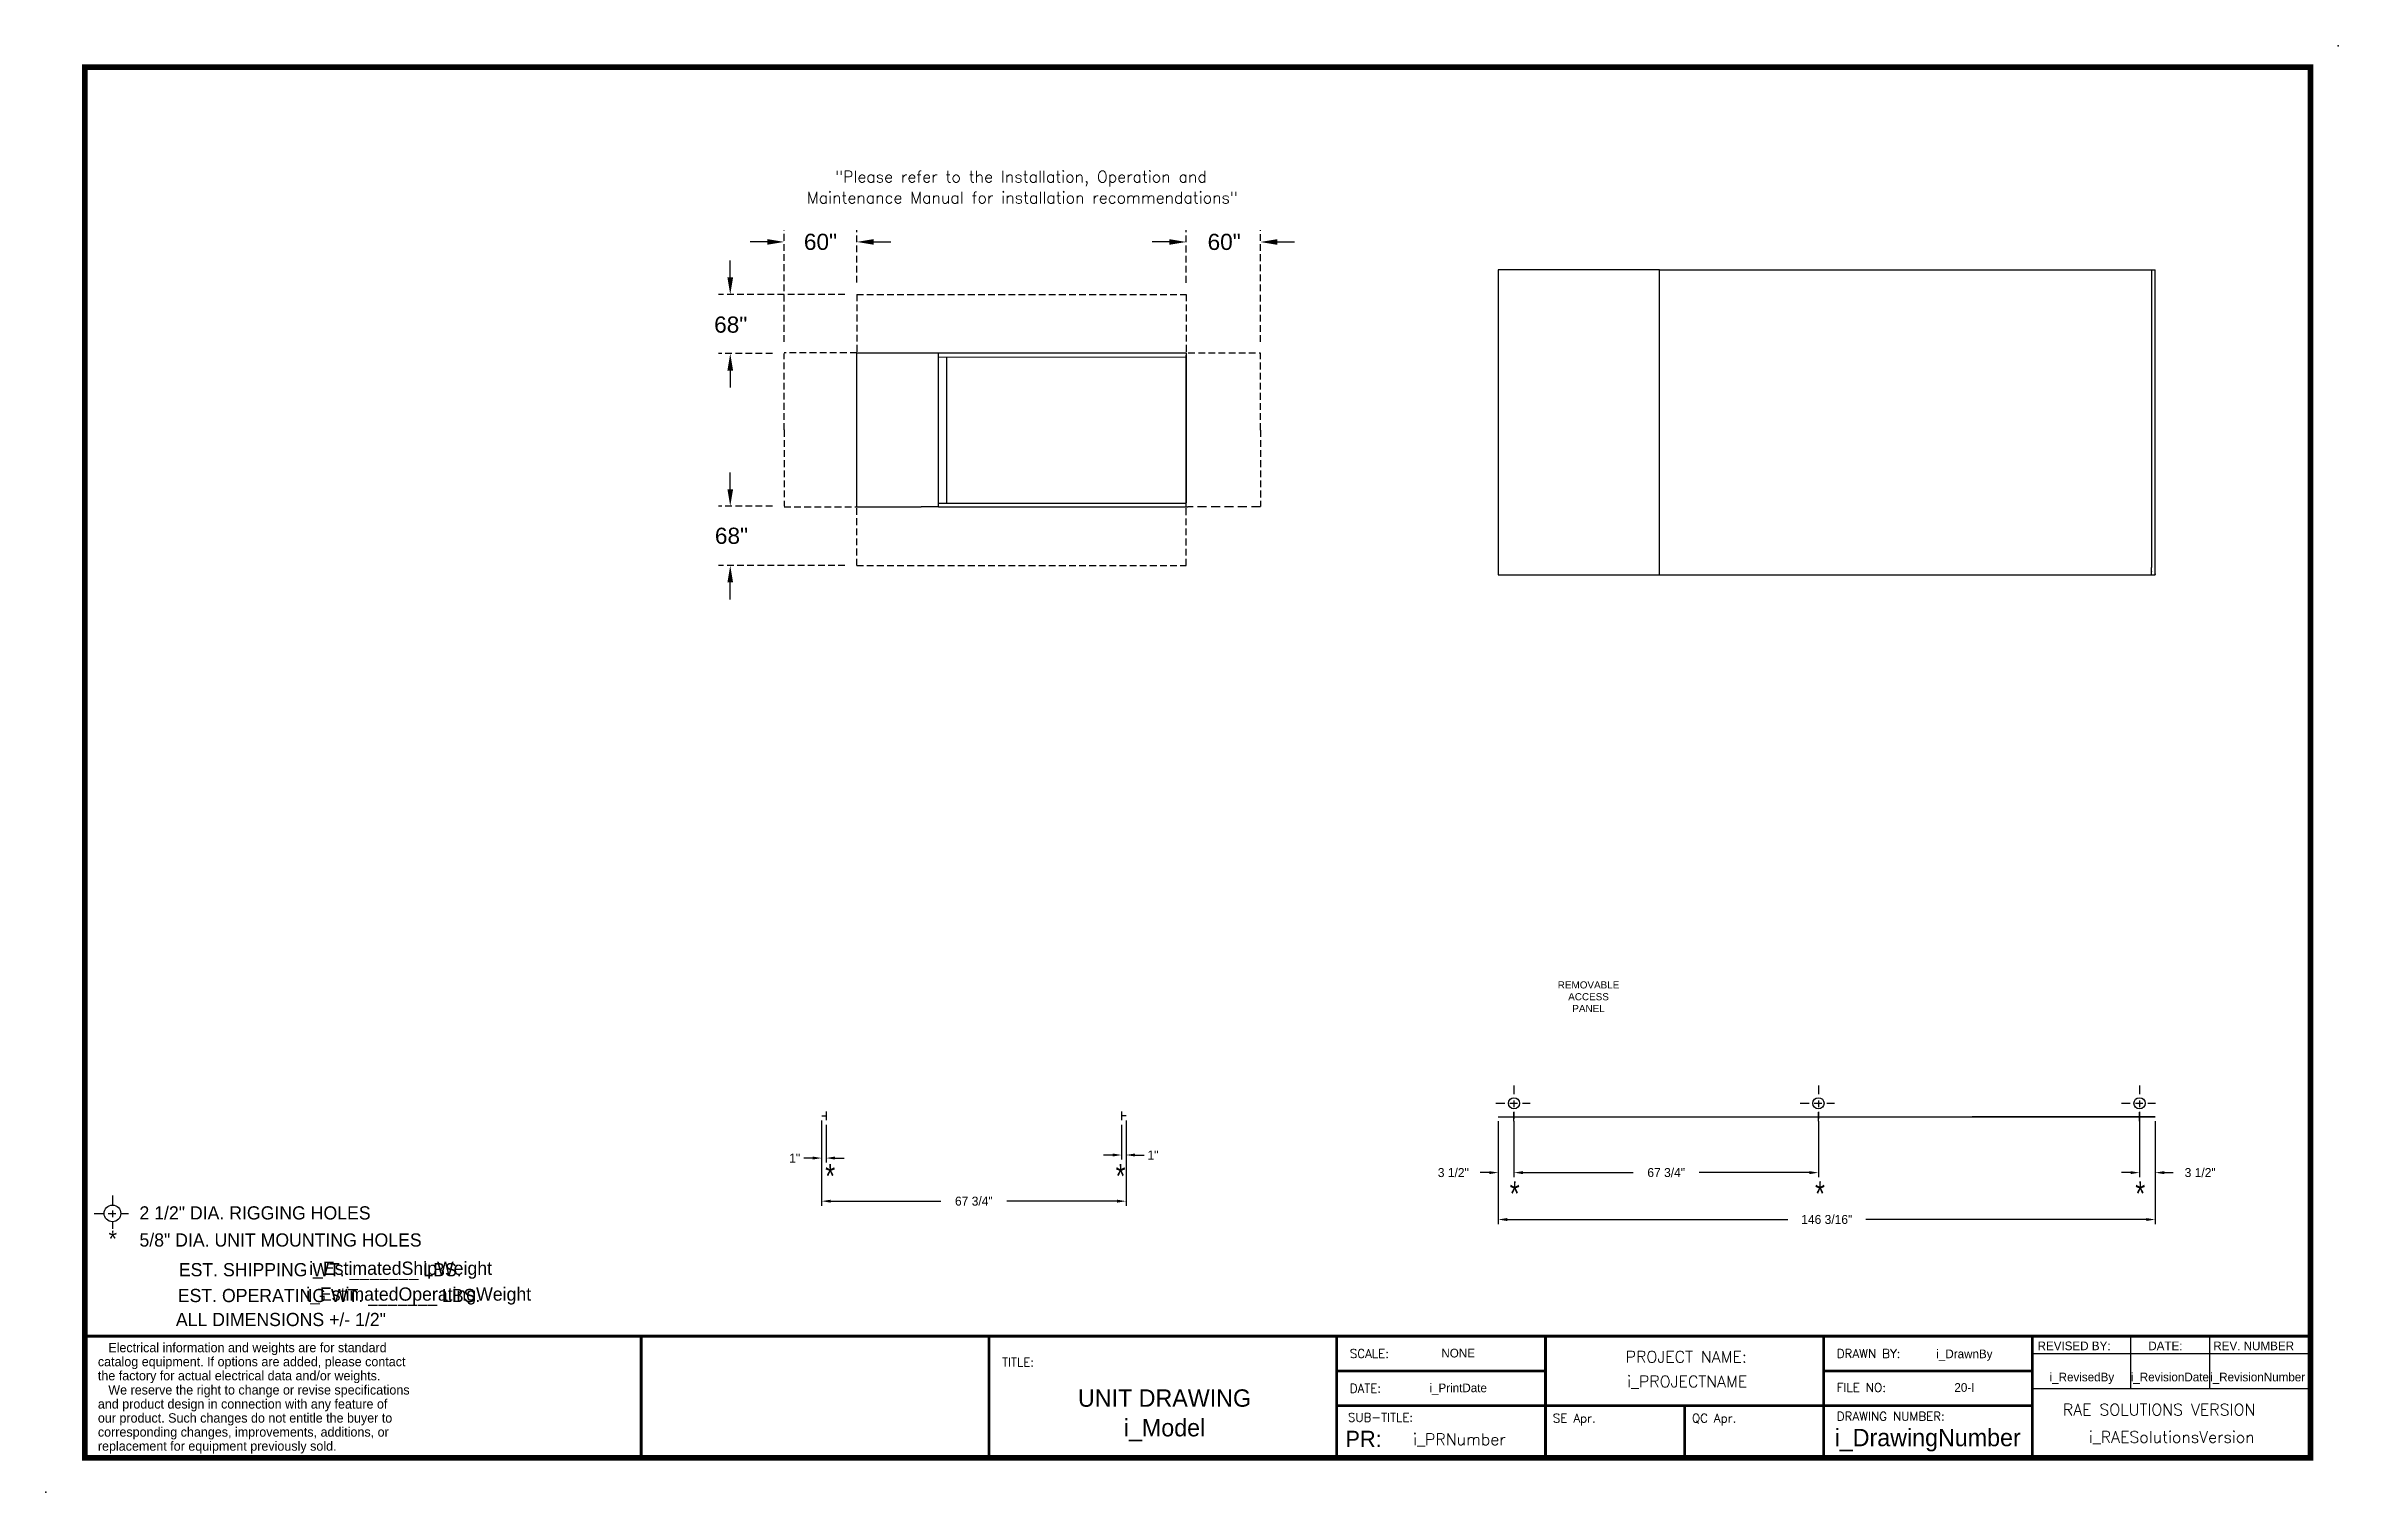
# Model space of a CAD drawing. Extents: x -109 to 401, y -156 to 166.
import ezdxf
from ezdxf.enums import TextEntityAlignment as Align

# ---------------------------------------------------------------- set-up
doc = ezdxf.new("R2010")
doc.units = 0
doc.header["$MEASUREMENT"] = 0
doc.linetypes.add('DASHED', pattern=[0.75, 0.5, -0.25])
doc.layers.get('0').update_dxf_attribs({"linetype": 'CONTINUOUS'})
doc.styles.add('dimentions', font='ARIAL.TTF')
doc.styles.add('SIMPLEX', font='SIMPLEX')
doc.styles.add('SLDTEXTSTYLE0', font='ARIAL.TTF', dxfattribs={"width": 0.75})
doc.dimstyles.new('SLDDIMSTYLE0', dxfattribs={"dimtxt": 2, "dimasz": 2, "dimexe": 1, "dimexo": 1, "dimgap": 1, "dimtad": 0, "dimtih": 1, "dimtoh": 1, "dimdec": 4, "dimzin": 12, "dimdsep": 46, "dimlunit": 5, "dimtxsty": 'STANDARD', "dimcen": 0.09, "dimclrd": 1, "dimclre": 1, "dimclrt": 1, "dimadec": 0, "dimazin": 0, "dimtfac": 1, "dimtdec": 4, "dimtofl": 0, "dimtmove": 0, "dimatfit": 0, "dimfxl": 1, "dimfrac": 2, "dimtolj": 1, "dimtzin": 12, "dimarcsym": 0})

# ---------------------------------------------------------------- blocks, each defined once
blk = doc.blocks.new('*D15')
at = {"lineweight": -2}
for p, q in [((214.51, -73.32), (214.51, -96.2)), ((360.72, -73.32), (360.72, -96.2)), ((216.51, -95.2), (278.95, -95.2)), ((358.72, -95.2), (296.28, -95.2))]:
    blk.add_line(p, q, dxfattribs=at)
for points in [[(216.51, -94.87), (216.51, -95.54), (214.51, -95.2)], [(358.72, -94.87), (358.72, -95.54), (360.72, -95.2)]]:
    blk.add_solid(points)
at = {"insert": (287.62, -95.2), "char_height": 2, "attachment_point": 5}
blk.add_mtext('\\A1;146 3/16"', dxfattribs=at)
blk = doc.blocks.new('*D16')
at = {"lineweight": -2}
for p, q in [((63.93, -73.12), (63.93, -92.12)), ((131.67, -73.12), (131.67, -92.12)), ((65.93, -91.12), (90.47, -91.12)), ((129.67, -91.12), (105.13, -91.12))]:
    blk.add_line(p, q, dxfattribs=at)
for points in [[(65.93, -90.79), (65.93, -91.45), (63.93, -91.12)], [(129.67, -90.79), (129.67, -91.45), (131.67, -91.12)]]:
    blk.add_solid(points)
at = {"insert": (97.8, -91.12), "char_height": 2, "attachment_point": 5}
blk.add_mtext('\\A1;67 3/4"', dxfattribs=at)
blk = doc.blocks.new('*D17')
at = {"lineweight": -2}
for p, q in [((63.93, -73.12), (63.93, -82.52)), ((64.93, -74.12), (64.93, -82.52)), ((61.93, -81.52), (59.93, -81.52)), ((66.93, -81.52), (68.93, -81.52))]:
    blk.add_line(p, q, dxfattribs=at)
for points in [[(61.93, -81.18), (61.93, -81.85), (63.93, -81.52)], [(66.93, -81.18), (66.93, -81.85), (64.93, -81.52)]]:
    blk.add_solid(points)
at = {"insert": (57.93, -81.52), "char_height": 2, "attachment_point": 5}
blk.add_mtext('\\A1;1"', dxfattribs=at)
blk = doc.blocks.new('*D18')
at = {"lineweight": -2}
for p, q in [((130.67, -74.12), (130.67, -81.84)), ((131.67, -73.12), (131.67, -81.84)), ((128.67, -80.84), (126.67, -80.84)), ((133.67, -80.84), (135.67, -80.84))]:
    blk.add_line(p, q, dxfattribs=at)
for points in [[(128.67, -80.5), (128.67, -81.17), (130.67, -80.84)], [(133.67, -80.5), (133.67, -81.17), (131.67, -80.84)]]:
    blk.add_solid(points)
at = {"insert": (137.67, -80.84), "char_height": 2, "attachment_point": 5}
blk.add_mtext('\\A1;1"', dxfattribs=at)
blk = doc.blocks.new('*D20')
at = {"lineweight": -2}
for p, q in [((63.93, -73.12), (63.93, -82.52)), ((64.93, -74.12), (64.93, -82.52)), ((61.93, -81.52), (59.93, -81.52)), ((66.93, -81.52), (68.93, -81.52))]:
    blk.add_line(p, q, dxfattribs=at)
for points in [[(61.93, -81.18), (61.93, -81.85), (63.93, -81.52)], [(66.93, -81.18), (66.93, -81.85), (64.93, -81.52)]]:
    blk.add_solid(points)
at = {"insert": (57.93, -81.52), "char_height": 2, "attachment_point": 5}
blk.add_mtext('\\A1;1"', dxfattribs=at)
blk = doc.blocks.new('*D21')
at = {"lineweight": -2}
for p, q in [((130.67, -74.12), (130.67, -81.84)), ((131.67, -73.12), (131.67, -81.84)), ((128.67, -80.84), (126.67, -80.84)), ((133.67, -80.84), (135.67, -80.84))]:
    blk.add_line(p, q, dxfattribs=at)
for points in [[(128.67, -80.5), (128.67, -81.17), (130.67, -80.84)], [(133.67, -80.5), (133.67, -81.17), (131.67, -80.84)]]:
    blk.add_solid(points)
at = {"insert": (137.67, -80.84), "char_height": 2, "attachment_point": 5}
blk.add_mtext('\\A1;1"', dxfattribs=at)
blk = doc.blocks.new('*D28')
at = {"lineweight": -2}
for p, q in [((214.51, -73.32), (214.51, -85.76)), ((218.01, -74.32), (218.01, -85.76)), ((212.51, -84.76), (210.51, -84.76)), ((220.01, -84.76), (222.01, -84.76))]:
    blk.add_line(p, q, dxfattribs=at)
for points in [[(212.51, -84.43), (212.51, -85.1), (214.51, -84.76)], [(220.01, -84.43), (220.01, -85.1), (218.01, -84.76)]]:
    blk.add_solid(points)
at = {"insert": (204.51, -84.76), "char_height": 2, "attachment_point": 5}
blk.add_mtext('\\A1;3 1/2"', dxfattribs=at)
blk = doc.blocks.new('*D29')
at = {"lineweight": -2}
for p, q in [((218.01, -73.32), (218.01, -85.76)), ((285.76, -73.32), (285.76, -85.76)), ((220.01, -84.76), (244.55, -84.76)), ((283.76, -84.76), (259.22, -84.76))]:
    blk.add_line(p, q, dxfattribs=at)
for points in [[(220.01, -84.43), (220.01, -85.1), (218.01, -84.76)], [(283.76, -84.43), (283.76, -85.1), (285.76, -84.76)]]:
    blk.add_solid(points)
at = {"insert": (251.89, -84.76), "char_height": 2, "attachment_point": 5}
blk.add_mtext('\\A1;67 3/4"', dxfattribs=at)
blk = doc.blocks.new('*D30')
at = {"lineweight": -2}
for p, q in [((357.22, -73.32), (357.22, -85.76)), ((360.72, -73.32), (360.72, -85.76)), ((355.22, -84.76), (353.22, -84.76)), ((362.72, -84.76), (364.72, -84.76))]:
    blk.add_line(p, q, dxfattribs=at)
for points in [[(355.22, -84.43), (355.22, -85.1), (357.22, -84.76)], [(362.72, -84.43), (362.72, -85.1), (360.72, -84.76)]]:
    blk.add_solid(points)
at = {"insert": (370.72, -84.76), "char_height": 2, "attachment_point": 5}
blk.add_mtext('\\A1;3 1/2"', dxfattribs=at)

msp = doc.modelspace()

# ---------------------------------------------------------------- linework, layer by layer
at = {"lineweight": 30}
for p, q in [((51.82121, 122.4442), (48.04121, 122.4442)), ((75.52335, 122.4442), (79.30335, 122.4442)), ((43.58939, 114.5392), (43.58939, 118.3192)), ((141.2788, 122.42903), (137.4988, 122.42903)), ((165.3657, 122.42903), (169.1457, 122.42903)), ((250.38648, 116.21347), (360.72086, 116.21347)), ((360.72086, 48.34047), (360.72086, 116.21347)), ((89.91934, 97.72051), (145.08965, 97.72051)), ((43.58939, 93.80451), (43.58939, 90.02451)), ((89.91934, 96.83567), (145.08965, 96.81004)), ((43.58939, 67.36452), (43.58939, 71.14452)), ((89.91934, 64.30257), (145.09016, 64.30257)), ((89.91934, 63.44851), (145.44356, 63.44851)), ((43.58939, 42.84983), (43.58939, 46.62983)), ((250.38648, 48.34047), (360.72086, 48.34047)), ((218.01248, -65.36889), (218.01248, -67.32094)), ((285.76248, -65.36889), (285.76248, -67.32094)), ((357.22168, -65.36889), (357.22168, -67.32094)), ((213.96814, -69.32445), (215.94782, -69.32445)), ((217.08997, -69.32445), (218.75927, -69.32445)), ((218.01248, -68.69176), (218.01248, -70.16803)), ((218.01248, -71.2225), (218.01248, -72.76194)), ((219.90142, -69.32445), (221.59276, -69.32445)), ((281.71814, -69.32445), (283.69782, -69.32445)), ((284.83997, -69.32445), (286.50927, -69.32445)), ((285.76248, -68.69176), (285.76248, -70.16803)), ((285.76248, -71.2225), (285.76248, -72.76194)), ((287.65142, -69.32445), (289.34276, -69.32445)), ((353.17734, -69.32445), (355.15702, -69.32445)), ((356.29917, -69.32445), (357.96847, -69.32445)), ((357.22168, -68.69176), (357.22168, -70.16803)), ((357.22168, -71.2225), (357.22168, -72.76194)), ((359.11062, -69.32445), (360.80196, -69.32445)), ((-93.90628, -89.8855), (-93.90628, -91.83755)), ((-97.95061, -93.84106), (-95.97093, -93.84106)), ((-94.82878, -93.84106), (-93.15949, -93.84106)), ((-93.90628, -93.20837), (-93.90628, -94.68464)), ((-93.90628, -95.73911), (-93.90628, -97.27855)), ((-92.01733, -93.84106), (-90.326, -93.84106)), ((23.77155, -148.26728), (23.77155, -121.17728)), ((101.17155, -148.26728), (101.17155, -121.17728)), ((178.57155, -121.17728), (333.37155, -121.17728)), ((178.57155, -148.26728), (178.57155, -121.17728)), ((225.01155, -121.17728), (225.01155, -148.26728)), ((286.93155, -121.17728), (286.93155, -136.65728)), ((333.37155, -121.17728), (333.37155, -148.26728)), ((333.37155, -121.17728), (395.29155, -121.17728)), ((333.37155, -121.17728), (333.37155, -125.04728)), ((355.21951, -121.17728), (355.21951, -132.78728)), ((372.81468, -121.17728), (372.81468, -132.78728)), ((333.37155, -125.04728), (395.29155, -125.04728)), ((225.01155, -128.91728), (178.57155, -128.91728)), ((286.93155, -128.91728), (333.37155, -128.91728)), ((286.93155, -136.65728), (286.93155, -128.91728)), ((333.37155, -136.65728), (178.57155, -136.65728)), ((255.97155, -136.65728), (255.97155, -148.26728)), ((286.93155, -136.65728), (286.93155, -148.26728)), ((333.37155, -132.78728), (395.29155, -132.78728))]:
    msp.add_line(p, q, dxfattribs=at)
at = {"linetype": 'DASHED', "lineweight": 30, "ltscale": 3}
for p, q in [((55.60121, 100.20951), (55.60121, 125.0692)), ((71.74335, 113.3842), (71.74335, 125.0692)), ((145.0588, 113.36903), (145.0588, 125.05403)), ((161.5857, 100.19434), (161.5857, 125.05403)), ((69.11835, 110.7592), (40.96439, 110.7592)), ((71.73321, 110.7592), (71.73321, 97.58451)), ((71.74335, 110.7592), (145.0588, 110.7592)), ((145.0588, 110.7592), (145.0588, 97.56934)), ((52.97621, 97.58451), (40.96439, 97.58451)), ((55.60121, 80.58451), (55.60121, 97.58451)), ((71.75935, 97.72051), (55.61721, 97.72051)), ((145.51778, 97.7269), (161.5857, 97.7269)), ((161.5857, 80.56934), (161.5857, 97.68489)), ((55.60121, 80.58451), (55.60121, 63.58452)), ((161.5857, 80.56934), (161.5857, 63.56935)), ((52.97621, 63.58452), (40.96439, 63.58452)), ((55.56921, 63.44851), (71.71134, 63.44851)), ((71.74335, 50.40983), (71.74335, 63.58452)), ((145.0588, 50.39466), (145.0588, 63.56935)), ((69.11835, 50.40983), (40.96439, 50.40983)), ((71.74335, 50.40983), (145.0588, 50.40983))]:
    msp.add_line(p, q, dxfattribs=at)
at = {"linetype": 'Continuous', "lineweight": 30}
for p, q in [((214.51348, 116.21347), (214.51348, 48.34047)), ((226.94998, 116.21347), (214.51348, 116.21347)), ((250.38648, 116.21347), (226.94998, 116.21347)), ((250.38648, 48.34047), (250.38648, 116.21347)), ((359.91488, 116.21347), (359.91488, 50.02327)), ((359.91488, 114.51927), (359.91488, 114.47047)), ((359.91488, 114.47047), (359.91488, 114.47047)), ((71.71134, 97.72051), (71.71134, 63.44851)), ((71.71134, 97.72051), (71.74335, 97.72051)), ((71.74335, 97.72051), (86.07534, 97.72051)), ((71.74335, 97.72051), (71.74335, 97.68851)), ((86.07534, 97.72051), (89.91934, 97.72051)), ((89.91934, 63.44851), (89.91934, 97.72051)), ((145.0588, 63.44851), (145.0588, 97.23284)), ((145.08965, 97.72051), (145.08965, 96.83463)), ((145.09016, 63.44851), (145.09016, 97.23284)), ((91.77296, 64.32865), (91.77296, 96.81004)), ((145.08965, 96.83463), (145.08965, 96.81004)), ((145.08965, 96.81004), (145.08965, 64.32865)), ((145.08965, 96.81004), (145.08965, 96.81004)), ((71.74335, 63.44851), (86.07534, 63.44851)), ((89.91934, 63.44851), (86.07534, 63.44851)), ((360.72168, 48.44507), (360.72168, 55.27647)), ((214.51348, 48.34047), (250.38648, 48.34047)), ((359.91488, 50.02327), (359.91488, 49.97447)), ((359.91488, 50.02327), (359.91488, 50.02327)), ((359.91488, 49.13457), (359.91488, 49.97447)), ((359.91488, 49.18437), (359.91588, 49.18437)), ((359.91488, 49.13457), (359.91488, 49.08577)), ((359.91488, 49.08577), (359.91488, 49.08477)), ((359.91488, 48.34047), (359.91488, 49.08477)), ((359.92758, 48.44407), (359.92958, 48.44407)), ((214.51248, -72.32445), (343.61708, -72.32445)), ((343.61708, -72.32445), (360.72168, -72.32445))]:
    msp.add_line(p, q, dxfattribs=at)
at = {"linetype": 'DASHED', "lineweight": 30, "ltscale": 4}
msp.add_line((161.5857, 63.45338), (145.44356, 63.45338), dxfattribs=at)
for p, q in [((64.93454, -71.11667), (64.93454, -73.11667)), ((64.93454, -71.11667), (64.93454, -73.11667)), ((130.66544, -71.11667), (130.66544, -73.11667)), ((130.66544, -71.11667), (130.66544, -73.11667)), ((218.01248, -73.32445), (218.01248, -71.32445)), ((285.76248, -73.32445), (285.76248, -71.32445)), ((357.22168, -73.32445), (357.22168, -71.32445)), ((63.93454, -72.11667), (64.93454, -72.11667)), ((63.93454, -72.11667), (64.93454, -72.11667)), ((131.66544, -72.11667), (130.66544, -72.11667)), ((131.66544, -72.11667), (130.66544, -72.11667)), ((214.51248, -72.32445), (218.01248, -72.32445)), ((360.72168, -72.32445), (319.97168, -72.32445)), ((360.72168, -72.32445), (329.72168, -72.32445)), ((360.72168, -72.32445), (331.97168, -72.32445)), ((360.72168, -72.32445), (357.22168, -72.32445)), ((357.22168, -72.32445), (357.22168, -73.32445))]:
    msp.add_line(p, q)
at = {"const_width": 1.2384}
msp.add_lwpolyline([(-100.06845, -148.26728), (395.29155, -148.26728), (395.29155, 161.33272), (-100.06845, 161.33272), (-100.06845, -148.26728)], dxfattribs=at)
at = {"lineweight": 30, "const_width": 0.6192}
for points in [[(24.50365, -121.17728), (-100.06845, -121.17728)], [(395.29155, -121.17728), (23.77155, -121.17728), (23.77155, -148.26728)], [(101.17155, -121.17728), (101.17155, -148.26728)], [(178.57155, -121.17728), (178.57155, -148.26728)], [(225.01155, -121.17728), (225.01155, -148.26728)], [(286.93155, -121.17728), (286.93155, -148.26728)], [(333.37155, -148.26728), (333.37155, -121.17728), (395.29155, -121.17728)], [(225.01155, -128.91728), (178.57155, -128.91728)], [(333.37155, -128.91728), (286.93155, -128.91728), (286.93155, -148.26728)], [(333.37155, -136.65728), (178.57155, -136.65728)], [(255.97155, -136.65728), (255.97155, -148.26728)]]:
    msp.add_lwpolyline(points, dxfattribs=at)
at = {"linetype": 'Continuous', "lineweight": 30}
for centre in [(218.01248, -69.32445), (285.76248, -69.32445), (357.22168, -69.32445)]:
    msp.add_circle(centre, 1.25, dxfattribs=at)
at = {"lineweight": 30}
msp.add_circle((-93.90628, -93.84106), 1.85625, dxfattribs=at)
for p in [(401.43013, 166.10196), (333.37155, -148.26728), (-108.72673, -155.90352)]:
    msp.add_point(p)
msp.add_point((360.72168, 48.44507), dxfattribs=at)
for points in [[(51.82121, 123.0742), (51.82121, 121.8142), (55.60121, 122.4442)], [(75.52335, 123.0742), (75.52335, 121.8142), (71.74335, 122.4442)], [(141.2788, 123.05903), (141.2788, 121.79903), (145.0588, 122.42903)], [(165.3657, 123.05903), (165.3657, 121.79903), (161.5857, 122.42903)], [(42.95939, 114.5392), (44.21939, 114.5392), (43.58939, 110.7592)], [(42.95939, 93.80451), (44.21939, 93.80451), (43.58939, 97.58451)], [(42.95939, 67.36452), (44.21939, 67.36452), (43.58939, 63.58452)], [(42.95939, 46.62983), (44.21939, 46.62983), (43.58939, 50.40983)]]:
    msp.add_solid(points, dxfattribs=at)

# ---------------------------------------------------------------- texts
at = {"lineweight": 30, "style": 'SIMPLEX'}
for s, p in [('"Please refer to the Installation, Operation and', (108.28523, 135.67653)), ('Maintenance Manual for installation recommendations"', (108.59173, 131.01879)), ('PROJECT NAME:', (256.36022, -127.0466)), ('i_PROJECTNAME', (256.55561, -132.54679)), ('i_PRNumber', (205.86116, -145.41637)), ('i_RAESolutionsVersion', (364.39543, -144.9187))]:
    msp.add_text(s, height=2.56968, dxfattribs=at).set_placement(p, align=Align.CENTER)
at = {"lineweight": 30}
for s, height, p in [('2 1/2" DIA. RIGGING HOLES', 2.9412, (-87.89479, -95.19628)), ('5/8" DIA. UNIT MOUNTING HOLES', 2.9412, (-87.89479, -101.22911)), ('REVISED BY:', 1.935, (334.53304, -124.29672)), ('DATE:', 1.935, (359.17392, -124.29672)), ('REV. NUMBER', 1.935, (373.64412, -124.29672)), ('catalog equipment. If options are added, please contact', 2.0834212, (-97.14747, -127.87851)), ('   Electrical information and weights are for standard', 2.0834212, (-97.14747, -124.75337)), ('the factory for actual electrical data and/or weights.', 2.0834212, (-97.14747, -131.00364)), ('   We reserve the right to change or revise specifications', 2.0834212, (-97.14747, -134.16818)), ('and product design in connection with any feature of', 2.0834212, (-97.14747, -137.29331)), ('our product. Such changes do not entitle the buyer to', 2.0834212, (-97.14747, -140.41844)), ('corresponding changes, improvements, additions, or ', 2.0834212, (-97.14747, -143.54357)), ('replacement for equipment previously sold.', 2.0834212, (-97.14747, -146.66871))]:
    msp.add_text(s, height=height, dxfattribs=at).set_placement(p)
for s, height, p in [('*', 3.6197, (-93.82989, -101.28004)), ('EST. SHIPPING WT. _______ LBS.', 2.9412, (-47.65688, -107.83851)), ('i_EstimatedShipWeight', 2.9445755, (-29.78012, -107.51722)), ('EST. OPERATING WT. _______ LBS.', 2.9412, (-45.70389, -113.59169)), ('i_EstimatedOperatingWeight', 2.9412, (-25.75565, -113.2704)), ('ALL DIMENSIONS +/- 1/2"', 2.9412, (-56.41353, -118.92946)), ('NONE', 1.935, (205.58974, -125.91254)), ('i_DrawnBy', 1.935, (318.25486, -126.07853)), ('i_PrintDate', 1.935, (205.58974, -133.65254)), ('20-I', 1.935, (318.25486, -133.56505)), ('i_RevisedBy', 1.935, (344.39429, -131.23504)), ('i_RevisionDate', 1.935, (363.97253, -131.23504)), ('i_RevisionNumber', 1.935, (383.51314, -131.23504)), ('UNIT DRAWING', 3.87, (140.23727, -136.88439)), ('i_Model', 3.87, (140.23727, -143.48023)), ('i_DrawingNumber', 3.87, (310.08084, -145.67792))]:
    msp.add_text(s, height=height, dxfattribs=at).set_placement(p, align=Align.CENTER)
at = {"lineweight": 30, "style": 'SIMPLEX'}
for s, height, p in [('TITLE:', 1.935, (104.07405, -127.94978)), ('SCALE:', 1.935, (181.47405, -126.01478)), ('DRAWN BY:', 1.935, (289.83405, -126.01478)), ('DATE:', 1.935, (181.47405, -133.75478)), ('FILE NO:', 1.935, (289.83405, -133.5677)), ('RAE SOLUTIONS VERSION', 2.56968, (340.15546, -138.81289)), ('SUB-TITLE:', 1.935, (181.05475, -140.21791)), ('SE Apr.', 1.935, (226.65683, -140.39774)), ('QC Apr.', 1.935, (257.61683, -140.39774)), ('DRAWING NUMBER:', 1.935, (289.83405, -139.98295))]:
    msp.add_text(s, height=height, dxfattribs=at).set_placement(p)
at = {"lineweight": 30}
msp.add_text('PR:', height=3.628125, dxfattribs=at).set_placement((188.57743, -145.86348), align=Align.RIGHT)
for s, insert, char_height, attachment_point, style in [('\\A1;60"', (63.67228, 122.4442), 3.6, 5, 'dimentions'), ('\\A1;60"', (153.51463, 122.42903), 3.6, 5, 'dimentions'), ('\\A1;68"', (43.69807, 104.01387), 3.6, 5, 'dimentions'), ('\\A1;68"', (43.86472, 56.99717), 3.6, 5, 'dimentions'), ('REMOVABLE\\PACCESS\\PPANEL', (234.60461, -45.59711), 1.577, 5, 'dimentions'), ('*', (64.72872, -82.81008), 5.40207, 1, 'SLDTEXTSTYLE0'), ('*', (64.72872, -82.81008), 5.40207, 1, 'SLDTEXTSTYLE0'), ('*', (129.35393, -82.81008), 5.40207, 1, 'SLDTEXTSTYLE0'), ('*', (129.35393, -82.81008), 5.40207, 1, 'SLDTEXTSTYLE0'), ('*', (217.06212, -86.71818), 5.40207, 1, 'SLDTEXTSTYLE0'), ('*', (285.00941, -86.71818), 5.40207, 1, 'SLDTEXTSTYLE0'), ('*', (356.28654, -86.71818), 5.40207, 1, 'SLDTEXTSTYLE0')]:
    msp.add_mtext(s, dxfattribs=dict(at, insert=insert, char_height=char_height, attachment_point=attachment_point, style=style))

# ---------------------------------------------------------------- dimensions: what is measured, and where the dimension line sits
for base, p1, p2, picture, middle in [((63.93454, -81.51658), (64.93454, -73.11667), (63.93454, -72.11667), '*D17', (57.93454, -81.51658)), ((63.93454, -81.51658), (64.93454, -73.11667), (63.93454, -72.11667), '*D20', (57.93454, -81.51658)), ((131.66544, -91.11834), (63.93454, -72.11667), (131.66544, -72.11667), '*D16', (97.79999, -91.11834)), ((131.66544, -80.83663), (130.66544, -73.11667), (131.66544, -72.11667), '*D18', (137.66544, -80.83663)), ((131.66544, -80.83663), (130.66544, -73.11667), (131.66544, -72.11667), '*D21', (137.66544, -80.83663)), ((214.51248, -84.76334), (218.01248, -73.32445), (214.51248, -72.32445), '*D28', (204.51248, -84.76334)), ((360.72168, -95.20224), (214.51248, -72.32445), (360.72168, -72.32445), '*D15', (287.61708, -95.20224)), ((285.76248, -84.76334), (218.01248, -72.32445), (285.76248, -72.32445), '*D29', (251.88748, -84.76334)), ((360.72168, -84.76334), (357.22168, -72.32445), (360.72168, -72.32445), '*D30', (370.72168, -84.76334))]:
    dim = msp.add_linear_dim(base=base, p1=p1, p2=p2, dimstyle='SLDDIMSTYLE0', override={"dimpost": '"', "dimclrd": 256, "dimclre": 256, "dimclrt": 256})
    dim.commit()
    dim.dimension.update_dxf_attribs({"geometry": picture, "text_midpoint": middle})

doc.saveas('drawing.dxf')
